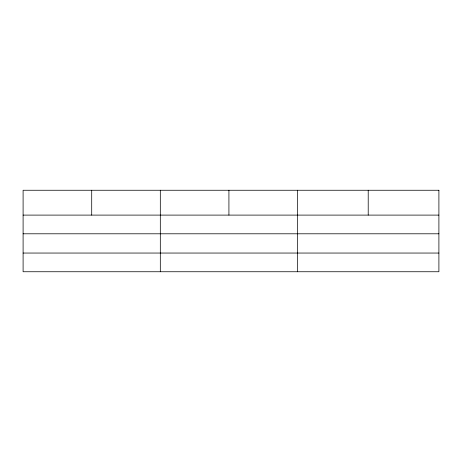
<?xml version="1.0" encoding="UTF-8"?>
<svg xmlns="http://www.w3.org/2000/svg" width="462" height="462" viewBox="0 0 462 462"><rect width="100%" height="100%" fill="white"/><g stroke="black" fill="none" stroke-linecap="round" stroke-linejoin="round"><path stroke-width="0.69" d="M23.1 215.101L438.9 215.101M23.1 233.795L438.9 233.795M23.1 253.049L438.9 253.049M368.214 190.257L368.214 215.101M297.528 190.257L297.528 271.743M228.921 190.257L228.921 215.101M160.314 190.257L160.314 271.743M91.707 190.257L91.707 215.101M438.9 190.257L23.1 190.257L23.1 271.743L438.9 271.743L438.9 190.257"/></g></svg>
